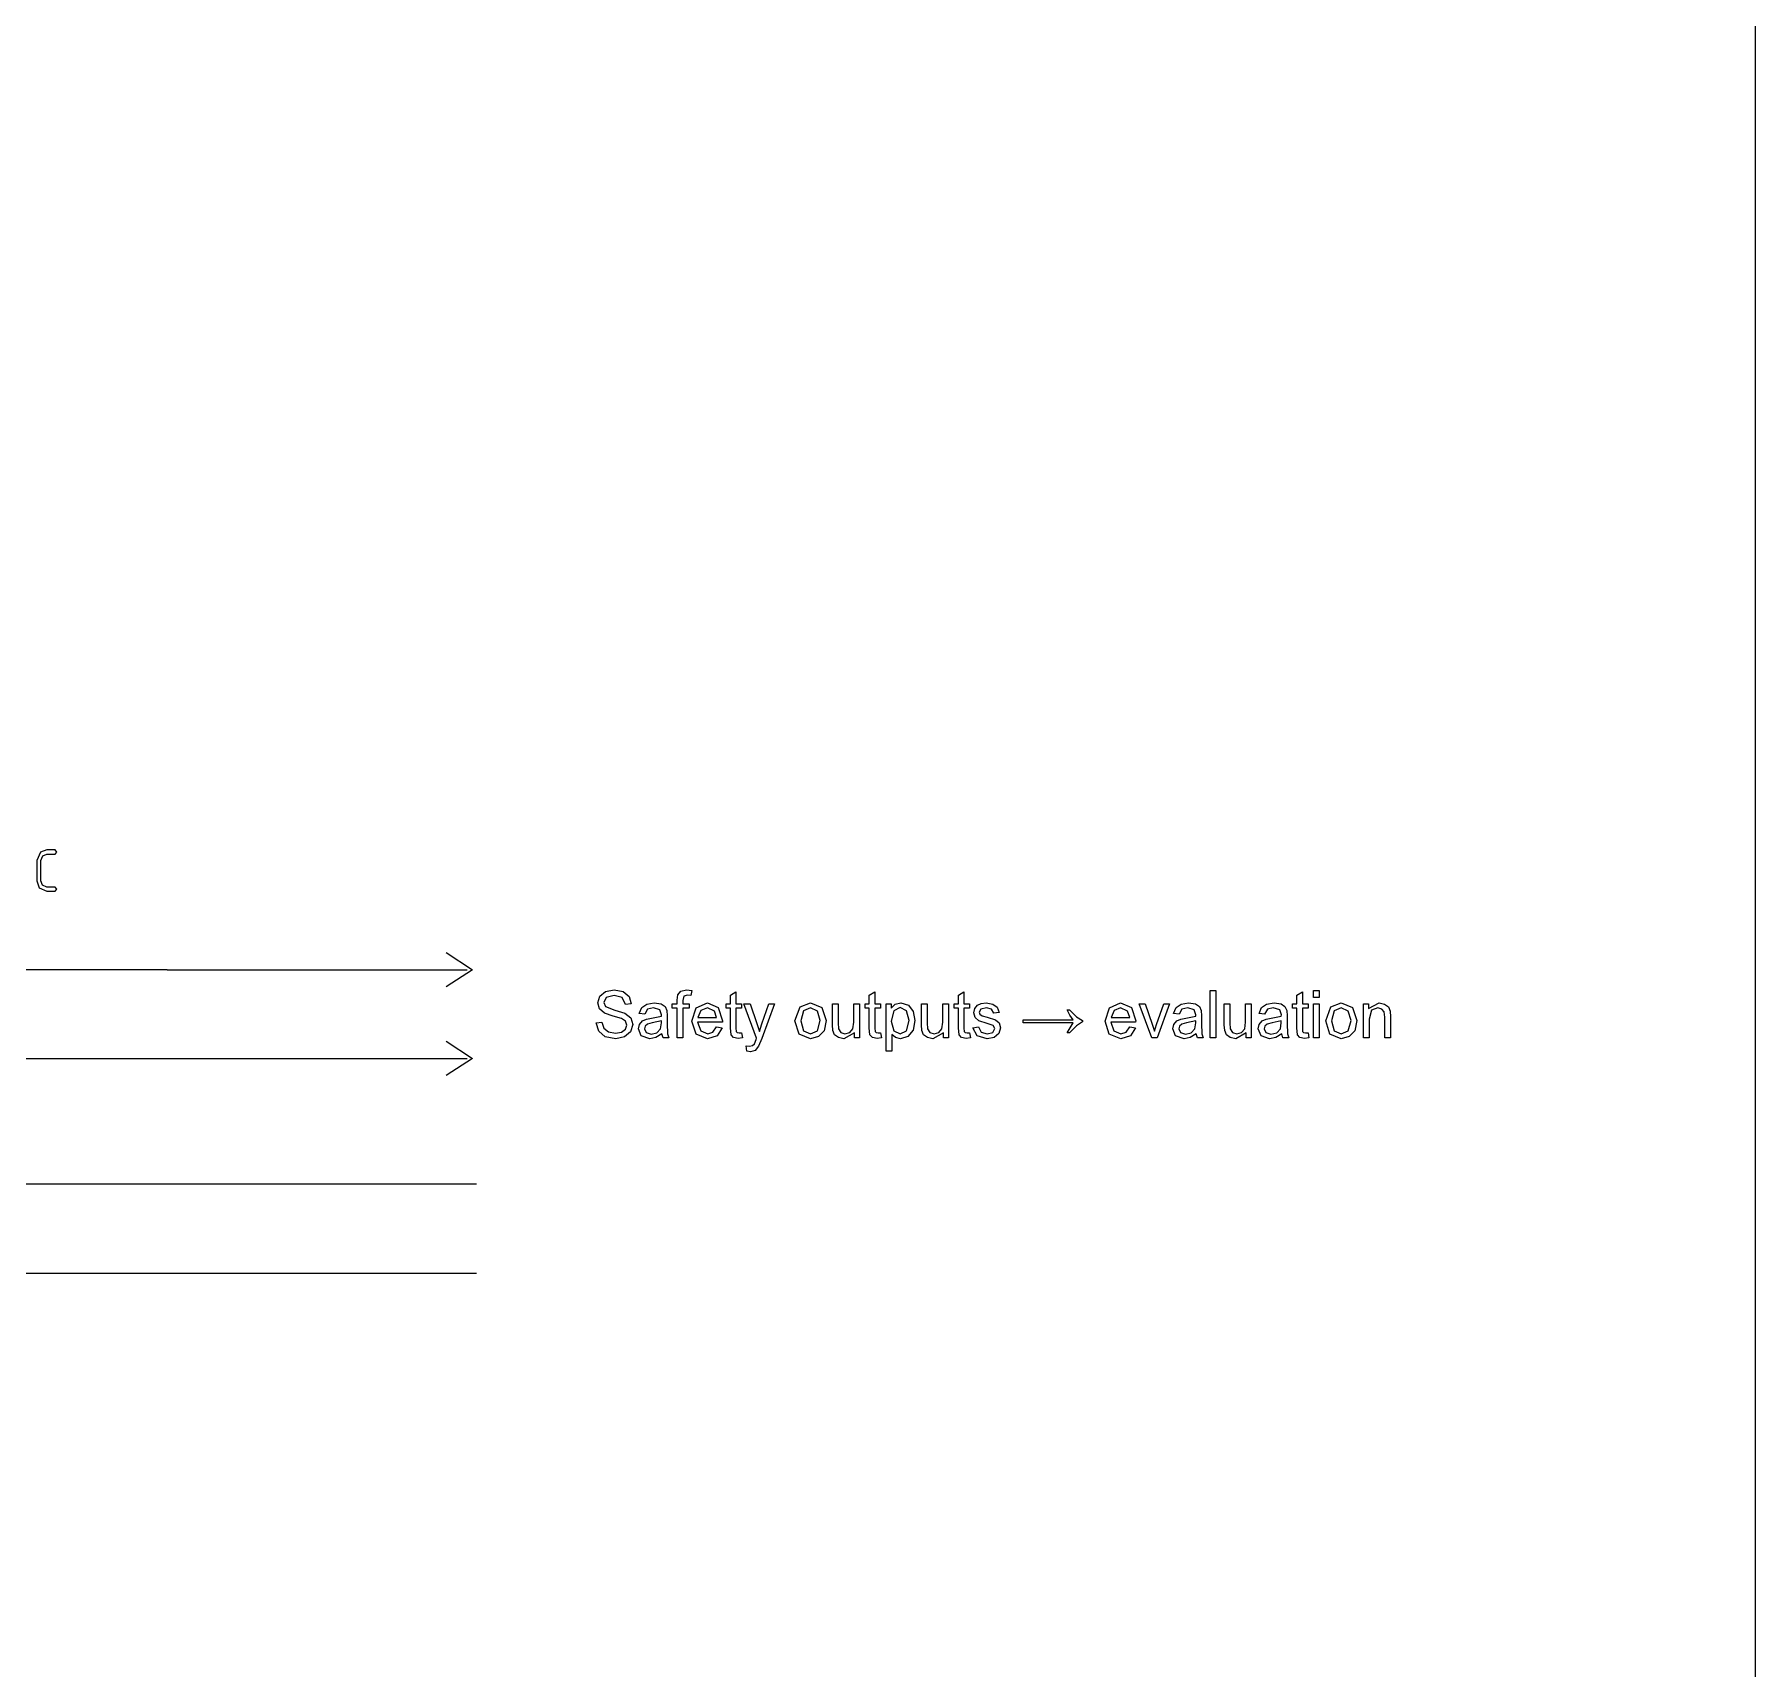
# Model space of a CAD drawing. Extents: x 22 to 299, y 7 to 289.
# Drawn here: x 128.5 to 202, y 144.4 to 214.2 of the extents above; entities that cross this region are included whole.
import ezdxf

# ---------------------------------------------------------------- set-up
doc = ezdxf.new("R2010")
doc.units = 0

msp = doc.modelspace()

# ---------------------------------------------------------------- linework, layer by layer
at = {"layer": '1'}
msp.add_line((201.999757, 15.430113), (201.999757, 276.499204), dxfattribs=at)
at = {"layer": 'Layer 1'}
for p, q in [((129.009536, 179.40688), (128.73255, 179.311795)), ((129.3568, 179.40688), (129.009536, 179.40688)), ((129.439483, 179.315929), (129.3568, 179.40688)), ((128.73255, 179.311795), (128.579589, 178.960396)), ((128.579589, 178.960396), (128.579589, 178.079831)), ((128.753221, 178.960396), (128.835903, 179.158833)), ((128.753221, 178.079831), (128.753221, 178.960396)), ((128.835903, 179.158833), (129.009536, 179.229113)), ((129.009536, 179.229113), (129.3568, 179.229113)), ((129.3568, 179.229113), (129.439483, 179.315929)), ((128.579589, 178.079831), (128.682941, 177.782175)), ((128.815232, 177.89793), (128.753221, 178.079831)), ((128.682941, 177.782175), (129.009536, 177.641615)), ((129.009536, 177.819382), (128.815232, 177.89793)), ((129.3568, 177.819382), (129.009536, 177.819382)), ((129.009536, 177.641615), (129.3568, 177.641615)), ((129.439483, 177.728432), (129.3568, 177.819382)), ((129.3568, 177.641615), (129.439483, 177.728432)), ((129.439483, 177.728432), (129.439483, 177.728432)), ((146.06, 175.022), (147.186064, 174.291752)), ((118.069647, 174.292144), (134.141109, 174.292144)), ((134.141, 174.292), (146.963738, 174.292)), ((147.186064, 174.291752), (146.06, 173.56115)), ((152.547831, 172.872926), (152.632042, 173.158179)), ((152.616002, 172.620745), (152.547831, 172.872926)), ((152.632042, 173.158179), (152.877994, 173.360751)), ((152.904728, 173.104436), (152.797793, 172.89084)), ((152.797793, 172.89084), (152.873984, 172.711695)), ((152.877994, 173.360751), (153.237565, 173.429653)), ((153.248258, 173.194008), (152.904728, 173.104436)), ((153.237565, 173.429653), (153.621196, 173.356617)), ((153.589115, 173.096168), (153.248258, 173.194008)), ((153.725458, 172.80678), (153.589115, 173.096168)), ((153.621196, 173.356617), (153.877841, 173.144399)), ((153.974083, 172.826073), (153.725458, 172.80678)), ((153.877841, 173.144399), (153.974083, 172.826073)), ((154.421898, 172.671732), (154.634432, 172.819182)), ((154.634432, 172.819182), (154.956575, 172.871548)), ((154.956575, 172.871548), (155.251985, 172.82745)), ((155.251985, 172.82745), (155.419071, 172.715829)), ((155.72342, 172.64555), (155.72342, 172.838475)), ((155.72342, 172.838475), (155.935955, 172.838475)), ((155.935955, 172.994193), (155.961351, 173.213301)), ((155.935955, 172.838475), (155.935955, 172.994193)), ((155.961351, 173.213301), (156.08299, 173.369019)), ((156.08299, 173.369019), (156.328942, 173.429653)), ((156.22067, 173.154045), (156.175222, 172.973523)), ((156.175222, 172.973523), (156.175222, 172.838475)), ((156.175222, 172.838475), (156.451918, 172.838475)), ((156.375726, 173.202277), (156.22067, 173.154045)), ((156.328942, 173.429653), (156.553507, 173.404848)), ((156.517416, 173.188496), (156.375726, 173.202277)), ((156.451918, 172.838475), (156.451918, 172.64555)), ((156.553507, 173.404848), (156.517416, 173.188496)), ((156.743778, 172.667598), (157.222314, 172.871548)), ((157.222314, 172.871548), (157.687484, 172.671733)), ((158.029262, 172.64555), (158.029262, 172.838475)), ((158.029262, 172.838475), (158.205705, 172.838475)), ((158.205705, 173.200899), (158.444973, 173.349726)), ((158.205705, 172.838475), (158.205705, 173.200899)), ((158.444973, 173.349726), (158.444973, 172.838475)), ((158.444973, 172.838475), (158.686915, 172.838475)), ((158.686915, 172.838475), (158.686915, 172.64555)), ((159.324979, 171.372244), (158.786289, 172.838475)), ((158.786289, 172.838475), (159.045608, 172.838475)), ((159.045608, 172.838475), (159.341017, 171.990982)), ((159.542858, 171.98547), (159.846288, 172.838475)), ((160.086892, 172.838475), (159.546868, 171.350195)), ((159.846288, 172.838475), (160.086892, 172.838475)), ((161.182105, 172.708939), (161.62856, 172.871548)), ((161.62856, 172.871548), (162.107097, 172.67311)), ((162.569176, 171.931727), (162.569176, 172.838475)), ((162.569176, 172.838475), (162.809781, 172.838475)), ((162.809781, 172.838475), (162.809781, 172.026811)), ((163.479464, 172.054372), (163.479464, 172.838475)), ((163.479464, 172.838475), (163.720069, 172.838475)), ((163.720069, 172.838475), (163.720069, 171.375)), ((163.964269, 172.64555), (163.964269, 172.838475)), ((163.964269, 172.838475), (164.140712, 172.838475)), ((164.140712, 173.200899), (164.37998, 173.349726)), ((164.140712, 172.838475), (164.140712, 173.200899)), ((164.37998, 173.349726), (164.37998, 172.838475)), ((164.37998, 172.838475), (164.621922, 172.838475)), ((164.621922, 172.838475), (164.621922, 172.64555)), ((164.857639, 170.814139), (164.857639, 172.838475)), ((164.857639, 172.838475), (165.076857, 172.838475)), ((165.076857, 172.838475), (165.076857, 172.648306)), ((165.076857, 172.648306), (165.251964, 172.815048)), ((165.251964, 172.815048), (165.488558, 172.871548)), ((165.488558, 172.871548), (165.809365, 172.775085)), ((166.37437, 171.931727), (166.37437, 172.838475)), ((166.37437, 172.838475), (166.614975, 172.838475)), ((166.614975, 172.838475), (166.614975, 172.026811)), ((167.284659, 172.054372), (167.284659, 172.838475)), ((167.284659, 172.838475), (167.525264, 172.838475)), ((167.525264, 172.838475), (167.525264, 171.375)), ((167.769462, 172.64555), (167.769462, 172.838475)), ((167.769462, 172.838475), (167.945906, 172.838475)), ((167.945906, 173.200899), (168.185174, 173.349726)), ((167.945906, 172.838475), (167.945906, 173.200899)), ((168.185174, 173.349726), (168.185174, 172.838475)), ((168.185174, 172.838475), (168.427116, 172.838475)), ((168.427116, 172.838475), (168.427116, 172.64555)), ((168.768432, 172.769573), (168.920815, 172.841231)), ((168.920815, 172.841231), (169.129339, 172.871548)), ((169.129339, 172.871548), (169.422075, 172.821938)), ((169.422075, 172.821938), (169.609212, 172.686891)), ((174.395497, 172.667598), (174.874033, 172.871548)), ((174.874033, 172.871548), (175.339203, 172.671733)), ((176.207638, 171.375), (175.667614, 172.838475)), ((175.667614, 172.838475), (175.921585, 172.838475)), ((175.921585, 172.838475), (176.226352, 171.962044)), ((176.406805, 171.945507), (176.722265, 172.838475)), ((176.969554, 172.838475), (176.432203, 171.375)), ((176.722265, 172.838475), (176.969554, 172.838475)), ((177.247589, 172.671732), (177.460123, 172.819182)), ((177.460123, 172.819182), (177.782266, 172.871548)), ((177.782266, 172.871548), (178.077676, 172.82745)), ((178.077676, 172.82745), (178.244763, 172.715829)), ((178.698818, 171.375), (178.698818, 173.395202)), ((178.698818, 173.395202), (178.939423, 173.395202)), ((178.939423, 173.395202), (178.939423, 171.375)), ((179.306553, 171.931727), (179.306553, 172.838475)), ((179.306553, 172.838475), (179.547158, 172.838475)), ((179.547158, 172.838475), (179.547158, 172.026811)), ((180.216842, 172.054372), (180.216842, 172.838475)), ((180.216842, 172.838475), (180.457446, 172.838475)), ((180.457446, 172.838475), (180.457446, 171.375)), ((180.899479, 172.671732), (181.112013, 172.819182)), ((181.112013, 172.819182), (181.434156, 172.871548)), ((181.434156, 172.871548), (181.729566, 172.82745)), ((181.729566, 172.82745), (181.896653, 172.715829)), ((182.223718, 172.64555), (182.223718, 172.838475)), ((182.223718, 172.838475), (182.400162, 172.838475)), ((182.400162, 173.200899), (182.63943, 173.349726)), ((182.400162, 172.838475), (182.400162, 173.200899)), ((182.63943, 173.349726), (182.63943, 172.838475)), ((182.63943, 172.838475), (182.881372, 172.838475)), ((182.881372, 172.838475), (182.881372, 172.64555)), ((183.118428, 173.109948), (183.118428, 173.395202)), ((183.118428, 173.395202), (183.359033, 173.395202)), ((183.359033, 173.109948), (183.118428, 173.109948)), ((183.11843, 171.375), (183.11843, 172.838475)), ((183.11843, 172.838475), (183.359035, 172.838475)), ((183.359033, 173.395202), (183.359033, 173.109948)), ((183.359035, 172.838475), (183.359035, 171.375)), ((183.85449, 172.708939), (184.300946, 172.871548)), ((184.300946, 172.871548), (184.779483, 172.67311)), ((185.246909, 171.375), (185.246909, 172.838475)), ((185.246909, 172.838475), (185.463453, 172.838475)), ((185.463453, 172.630391), (185.915256, 172.871548)), ((185.463453, 172.838475), (185.463453, 172.630391)), ((185.915256, 172.871548), (186.150514, 172.823316)), ((186.150514, 172.823316), (186.312254, 172.699293)), ((152.472976, 172.024055), (152.717591, 172.046104)), ((152.825863, 172.433332), (152.616002, 172.620745)), ((152.717591, 172.046104), (152.797793, 171.796679)), ((153.204148, 172.306553), (152.825863, 172.433332)), ((152.873984, 172.711695), (153.264299, 172.567002)), ((153.553025, 172.208712), (153.204148, 172.306553)), ((153.264299, 172.567002), (153.698724, 172.438844)), ((153.729468, 172.088823), (153.553025, 172.208712)), ((153.698724, 172.438844), (153.95136, 172.232139)), ((153.782936, 171.923459), (153.729468, 172.088823)), ((153.95136, 172.232139), (154.032898, 171.945507)), ((154.316299, 172.42093), (154.421898, 172.671732)), ((154.551557, 172.387857), (154.316299, 172.42093)), ((154.321645, 171.956531), (154.445958, 172.099847)), ((154.445958, 172.099847), (154.619728, 172.181151)), ((154.670523, 172.604209), (154.551557, 172.387857)), ((154.619728, 172.181151), (154.833599, 172.218358)), ((154.921821, 172.66622), (154.670523, 172.604209)), ((154.833599, 172.218358), (155.262678, 172.303797)), ((155.262678, 172.109494), (154.86969, 172.015787)), ((155.195843, 172.58216), (154.921821, 172.66622)), ((155.264015, 172.368564), (155.195843, 172.58216)), ((155.262678, 172.303797), (155.264015, 172.368564)), ((155.262678, 172.018543), (155.262678, 172.109494)), ((155.419071, 172.715829), (155.493926, 172.547709)), ((155.493926, 172.547709), (155.505957, 172.318955)), ((155.505957, 172.318955), (155.505957, 171.988226)), ((155.935955, 172.64555), (155.72342, 172.64555)), ((155.935955, 171.375), (155.935955, 172.64555)), ((156.451918, 172.64555), (156.175223, 172.64555)), ((156.175223, 172.64555), (156.175223, 171.375)), ((156.559314, 172.094335), (156.743778, 172.667598)), ((156.741105, 171.538987), (156.559314, 172.094335)), ((157.866597, 172.043348), (156.807935, 172.043348)), ((156.807935, 172.043348), (156.940268, 171.674034)), ((156.945619, 172.553221), (156.821306, 172.247297)), ((156.821306, 172.247297), (157.613966, 172.247297)), ((156.821306, 172.247297), (156.821306, 172.247297)), ((157.224988, 172.667598), (156.945619, 172.553221)), ((157.52307, 172.524283), (157.224988, 172.667598)), ((157.613966, 172.247297), (157.52307, 172.524283)), ((157.687484, 172.671733), (157.867937, 172.109494)), ((157.867937, 172.109494), (157.866597, 172.043348)), ((158.205705, 172.64555), (158.029262, 172.64555)), ((158.205705, 171.803569), (158.205705, 172.64555)), ((158.686915, 172.64555), (158.444973, 172.64555)), ((158.444973, 172.64555), (158.444973, 171.789789)), ((160.962887, 172.106737), (161.182105, 172.708939)), ((161.146014, 171.538986), (160.962887, 172.106737)), ((160.962887, 172.106737), (160.962887, 172.106737)), ((161.329141, 172.527039), (161.210175, 172.106737)), ((161.210175, 172.106737), (161.329141, 171.685058)), ((161.210175, 172.106737), (161.210175, 172.106737)), ((161.62856, 172.66622), (161.329141, 172.527039)), ((161.925307, 172.525661), (161.62856, 172.66622)), ((162.045609, 172.115006), (161.925307, 172.525661)), ((161.926643, 171.686436), (162.045609, 172.115006)), ((162.107097, 172.67311), (162.292897, 172.127408)), ((162.292897, 172.127408), (162.210022, 171.682302)), ((163.439363, 171.76774), (163.479464, 172.054372)), ((164.140712, 172.64555), (163.964269, 172.64555)), ((164.140712, 171.803569), (164.140712, 172.64555)), ((164.621922, 172.64555), (164.37998, 172.64555)), ((164.37998, 172.64555), (164.37998, 171.789789)), ((165.193149, 172.528417), (165.07552, 172.098469)), ((165.07552, 172.098469), (165.186466, 171.680924)), ((165.07552, 172.098469), (165.07552, 172.098469)), ((165.465835, 172.677245), (165.193149, 172.528417)), ((165.731837, 172.538063), (165.465835, 172.677245)), ((165.729164, 171.685058), (165.844119, 172.11914)), ((165.844119, 172.11914), (165.731837, 172.538063)), ((165.809365, 172.775085), (166.019226, 172.502234)), ((166.090071, 172.117762), (166.011206, 171.712619)), ((166.019226, 172.502234), (166.090071, 172.117762)), ((167.244558, 171.76774), (167.284659, 172.054372)), ((167.945906, 172.64555), (167.769462, 172.64555)), ((167.945906, 171.803569), (167.945906, 172.64555)), ((168.427116, 172.64555), (168.185174, 172.64555)), ((168.185174, 172.64555), (168.185174, 171.789789)), ((168.606692, 172.449869), (168.649466, 172.630391)), ((168.658823, 172.252809), (168.606692, 172.449869)), ((168.649466, 172.630391), (168.768432, 172.769573)), ((168.813879, 172.113628), (168.658823, 172.252809)), ((169.18147, 171.995116), (168.813879, 172.113628)), ((168.910121, 172.611099), (168.839276, 172.478807)), ((168.839276, 172.478807), (168.868684, 172.391991)), ((168.868684, 172.391991), (168.960916, 172.325845)), ((169.146716, 172.667598), (168.910121, 172.611099)), ((168.960916, 172.325845), (169.17345, 172.262455)), ((169.36326, 172.604208), (169.146716, 172.667598)), ((169.17345, 172.262455), (169.529011, 172.1467)), ((169.456829, 172.42782), (169.36326, 172.604208)), ((169.692087, 172.460893), (169.456829, 172.42782)), ((169.529011, 172.1467), (169.688078, 172.017165)), ((169.609212, 172.686891), (169.692087, 172.460893)), ((170.717792, 172.017165), (170.717792, 172.156347)), ((170.717792, 172.156347), (172.849819, 172.156347)), ((172.708129, 172.354784), (172.589164, 172.58216)), ((172.589164, 172.58216), (172.690752, 172.58216)), ((172.690752, 172.58216), (172.998192, 172.277614)), ((172.849819, 172.156347), (172.708129, 172.354784)), ((173.242807, 172.061262), (172.986162, 171.891764)), ((172.998192, 172.277614), (173.242807, 172.123274)), ((173.242807, 172.123274), (173.242807, 172.061262)), ((174.211033, 172.094335), (174.395497, 172.667598)), ((174.392823, 171.538987), (174.211033, 172.094335)), ((175.518316, 172.043348), (174.459654, 172.043348)), ((174.459654, 172.043348), (174.591987, 171.674034)), ((174.597337, 172.553221), (174.473025, 172.247297)), ((174.473025, 172.247297), (175.265684, 172.247297)), ((174.473025, 172.247297), (174.473025, 172.247297)), ((174.876706, 172.667598), (174.597337, 172.553221)), ((175.174789, 172.524283), (174.876706, 172.667598)), ((175.265684, 172.247297), (175.174789, 172.524283)), ((175.339203, 172.671733), (175.519656, 172.109494)), ((175.519656, 172.109494), (175.518316, 172.043348)), ((177.14199, 172.42093), (177.247589, 172.671732)), ((177.377248, 172.387857), (177.14199, 172.42093)), ((177.147333, 171.956531), (177.271645, 172.099847)), ((177.271645, 172.099847), (177.445416, 172.181151)), ((177.496214, 172.604209), (177.377248, 172.387857)), ((177.445416, 172.181151), (177.659287, 172.218358)), ((177.747512, 172.66622), (177.496214, 172.604209)), ((177.659287, 172.218358), (178.088365, 172.303797)), ((178.088364, 172.109494), (177.695376, 172.015787)), ((178.021535, 172.58216), (177.747512, 172.66622)), ((178.089706, 172.368564), (178.021535, 172.58216)), ((178.088363, 172.018543), (178.088364, 172.109494)), ((178.088365, 172.303797), (178.089706, 172.368564)), ((178.244763, 172.715829), (178.319617, 172.547709)), ((178.319617, 172.547709), (178.331647, 172.318955)), ((178.331647, 172.318955), (178.331647, 171.988226)), ((180.176741, 171.76774), (180.216842, 172.054372)), ((180.79388, 172.42093), (180.899479, 172.671732)), ((181.029138, 172.387857), (180.79388, 172.42093)), ((180.799223, 171.956531), (180.923535, 172.099847)), ((180.923535, 172.099847), (181.097306, 172.181151)), ((181.148104, 172.604209), (181.029138, 172.387857)), ((181.097306, 172.181151), (181.311177, 172.218358)), ((181.399403, 172.66622), (181.148104, 172.604209)), ((181.311177, 172.218358), (181.740256, 172.303797)), ((181.740254, 172.109494), (181.347266, 172.015787)), ((181.673425, 172.58216), (181.399403, 172.66622)), ((181.741596, 172.368564), (181.673425, 172.58216)), ((181.740253, 172.018543), (181.740254, 172.109494)), ((181.740256, 172.303797), (181.741596, 172.368564)), ((181.896653, 172.715829), (181.971507, 172.547709)), ((181.971507, 172.547709), (181.983537, 172.318955)), ((181.983537, 172.318955), (181.983537, 171.988226)), ((182.400162, 172.64555), (182.223718, 172.64555)), ((182.400162, 171.803569), (182.400162, 172.64555)), ((182.881372, 172.64555), (182.63943, 172.64555)), ((182.63943, 172.64555), (182.63943, 171.789789)), ((183.635273, 172.106737), (183.85449, 172.708939)), ((183.818399, 171.538986), (183.635273, 172.106737)), ((183.635273, 172.106737), (183.635273, 172.106737)), ((184.001527, 172.527039), (183.882561, 172.106737)), ((183.882561, 172.106737), (184.001527, 171.685058)), ((183.882561, 172.106737), (183.882561, 172.106737)), ((184.300946, 172.66622), (184.001527, 172.527039)), ((184.597692, 172.525661), (184.300946, 172.66622)), ((184.717995, 172.115006), (184.597692, 172.525661)), ((184.599029, 171.686436), (184.717995, 172.115006)), ((184.779483, 172.67311), (184.965283, 172.127408)), ((184.965283, 172.127408), (184.882408, 171.682302)), ((185.598459, 172.555977), (185.487513, 172.174261)), ((185.487513, 172.174261), (185.487513, 171.375)), ((185.864461, 172.656574), (185.598459, 172.555977)), ((186.031548, 172.611099), (185.864461, 172.656574)), ((186.1318, 172.49121), (186.031548, 172.611099)), ((186.15987, 172.265212), (186.1318, 172.49121)), ((186.15987, 171.375), (186.15987, 172.265212)), ((186.312254, 172.699293), (186.387109, 172.516014)), ((186.387109, 172.516014), (186.400475, 172.274858)), ((186.400475, 172.274858), (186.400475, 171.375)), ((152.579911, 171.660254), (152.472976, 172.024055)), ((152.472976, 172.024055), (152.472976, 172.024055)), ((152.861954, 171.420475), (152.579911, 171.660254)), ((152.797793, 171.796679), (152.995623, 171.639583)), ((153.30841, 171.340549), (152.861954, 171.420475)), ((152.995623, 171.639583), (153.296379, 171.580327)), ((153.296379, 171.580327), (153.558372, 171.625803)), ((153.685357, 171.419097), (153.30841, 171.340549)), ((153.558372, 171.625803), (153.726795, 171.749826)), ((153.943339, 171.640961), (153.685357, 171.419097)), ((153.726795, 171.749826), (153.782936, 171.923459)), ((154.032898, 171.945507), (153.943339, 171.640961)), ((154.274861, 171.76085), (154.321645, 171.956531)), ((154.40051, 171.45906), (154.274861, 171.76085)), ((154.760081, 171.341927), (154.40051, 171.45906)), ((154.564924, 171.884874), (154.531506, 171.76774)), ((154.531506, 171.76774), (154.603688, 171.602376)), ((154.659829, 171.966178), (154.564924, 171.884874)), ((154.603688, 171.602376), (154.817559, 171.53623)), ((154.86969, 172.015787), (154.659829, 171.966178)), ((155.024746, 171.390158), (154.760081, 171.341927)), ((154.817559, 171.53623), (155.064847, 171.598242)), ((155.282728, 171.555523), (155.024746, 171.390158)), ((155.064847, 171.598242), (155.223914, 171.770497)), ((155.223914, 171.770497), (155.262678, 172.018543)), ((155.330849, 171.375), (155.282728, 171.555523)), ((155.282728, 171.555523), (155.282728, 171.555523)), ((155.582148, 171.375), (155.330849, 171.375)), ((155.505957, 171.988226), (155.52066, 171.55001)), ((155.52066, 171.55001), (155.582148, 171.375)), ((156.175223, 171.375), (155.935955, 171.375)), ((157.235681, 171.341927), (156.741105, 171.538987)), ((156.940268, 171.674034), (157.237014, 171.545877)), ((157.642036, 171.465951), (157.235681, 171.341927)), ((157.237014, 171.545877), (157.462915, 171.617535)), ((157.462915, 171.617535), (157.611288, 171.846289)), ((157.611288, 171.846289), (157.611292, 171.846289)), ((157.611292, 171.846289), (157.859917, 171.814594)), ((157.859917, 171.814594), (157.642036, 171.465951)), ((158.235113, 171.510048), (158.205705, 171.803569)), ((158.336702, 171.398427), (158.235113, 171.510048)), ((158.539879, 171.355707), (158.336702, 171.398427)), ((158.444973, 171.789789), (158.457003, 171.653363)), ((158.457003, 171.653363), (158.498441, 171.605132)), ((158.498441, 171.605132), (158.581315, 171.587218)), ((158.721669, 171.377756), (158.539879, 171.355707)), ((158.581315, 171.587218), (158.686914, 171.596864)), ((158.686914, 171.596864), (158.721669, 171.377756)), ((158.686914, 171.596864), (158.686914, 171.596864)), ((159.230072, 171.126953), (159.30359, 171.31161)), ((159.30359, 171.31161), (159.324979, 171.372244)), ((159.341017, 171.990982), (159.443943, 171.651985)), ((159.546868, 171.350195), (159.411862, 171.018089)), ((159.443943, 171.651985), (159.542858, 171.98547)), ((161.62856, 171.341927), (161.146014, 171.538986)), ((161.329141, 171.685058), (161.62856, 171.545877)), ((161.62856, 171.545877), (161.926643, 171.686436)), ((161.970754, 171.4315), (161.62856, 171.341927)), ((162.210022, 171.682302), (161.970754, 171.4315)), ((162.583879, 171.700217), (162.569176, 171.931727)), ((162.657398, 171.51556), (162.583879, 171.700217)), ((162.819138, 171.391536), (162.657398, 171.51556)), ((162.809781, 172.026811), (162.824484, 171.764984)), ((163.054396, 171.341927), (162.819138, 171.391536)), ((162.824484, 171.764984), (162.920726, 171.610644)), ((162.920726, 171.610644), (163.102517, 171.555523)), ((163.504862, 171.589974), (163.054396, 171.341927)), ((163.102517, 171.555523), (163.305694, 171.612022)), ((163.305694, 171.612022), (163.439363, 171.76774)), ((163.504862, 171.375), (163.504862, 171.589974)), ((163.720069, 171.375), (163.504862, 171.375)), ((164.17012, 171.510048), (164.140712, 171.803569)), ((164.271709, 171.398427), (164.17012, 171.510048)), ((164.474886, 171.355707), (164.271709, 171.398427)), ((164.37998, 171.789789), (164.39201, 171.653363)), ((164.39201, 171.653363), (164.433448, 171.605132)), ((164.433448, 171.605132), (164.516322, 171.587218)), ((164.656676, 171.377756), (164.474886, 171.355707)), ((164.516322, 171.587218), (164.621921, 171.596864)), ((164.621921, 171.596864), (164.656676, 171.377756)), ((164.621921, 171.596864), (164.621921, 171.596864)), ((165.254637, 171.394293), (165.098244, 171.526584)), ((165.098244, 171.526584), (165.098244, 170.814139)), ((165.186466, 171.680924), (165.455141, 171.545877)), ((165.471181, 171.341927), (165.254637, 171.394293)), ((165.455141, 171.545877), (165.729164, 171.685058)), ((165.783968, 171.437012), (165.471181, 171.341927)), ((166.011206, 171.712619), (165.783968, 171.437012)), ((166.389073, 171.700217), (166.37437, 171.931727)), ((166.462592, 171.51556), (166.389073, 171.700217)), ((166.624331, 171.391536), (166.462592, 171.51556)), ((166.614975, 172.026811), (166.629678, 171.764984)), ((166.85959, 171.341927), (166.624331, 171.391536)), ((166.629678, 171.764984), (166.725921, 171.610644)), ((166.725921, 171.610644), (166.907711, 171.555523)), ((167.310055, 171.589974), (166.85959, 171.341927)), ((166.907711, 171.555523), (167.110889, 171.612022)), ((167.110889, 171.612022), (167.244558, 171.76774)), ((167.310055, 171.375), (167.310055, 171.589974)), ((167.525264, 171.375), (167.310055, 171.375)), ((167.975314, 171.510048), (167.945906, 171.803569)), ((168.076902, 171.398427), (167.975314, 171.510048)), ((168.28008, 171.355707), (168.076902, 171.398427)), ((168.185174, 171.789789), (168.197204, 171.653363)), ((168.197204, 171.653363), (168.238641, 171.605132)), ((168.238641, 171.605132), (168.321517, 171.587218)), ((168.46187, 171.377756), (168.28008, 171.355707)), ((168.321517, 171.587218), (168.427115, 171.596864)), ((168.427115, 171.596864), (168.46187, 171.377756)), ((168.427115, 171.596864), (168.427115, 171.596864)), ((168.566591, 171.811838), (168.804522, 171.850423)), ((168.566591, 171.811837), (168.566591, 171.811838)), ((168.751055, 171.460438), (168.566591, 171.811837)), ((169.17345, 171.341927), (168.751055, 171.460438)), ((168.804522, 171.850423), (168.915468, 171.624425)), ((168.915468, 171.624425), (169.172113, 171.545877)), ((169.172113, 171.545877), (169.418065, 171.614778)), ((169.47287, 171.401182), (169.17345, 171.341927)), ((169.427422, 171.911056), (169.18147, 171.995116)), ((169.418065, 171.614778), (169.498267, 171.778765)), ((169.498267, 171.778765), (169.427422, 171.911056)), ((169.674711, 171.570681), (169.47287, 171.401182)), ((169.745555, 171.804947), (169.674711, 171.570681)), ((169.688078, 172.017165), (169.745555, 171.804947)), ((172.849819, 172.017165), (170.717792, 172.017165)), ((172.58649, 171.591352), (172.849819, 172.017165)), ((172.689415, 171.591352), (172.58649, 171.591352)), ((172.986162, 171.891764), (172.689415, 171.591352)), ((174.8874, 171.341927), (174.392823, 171.538987)), ((174.591987, 171.674034), (174.888733, 171.545877)), ((175.293755, 171.465951), (174.8874, 171.341927)), ((174.888733, 171.545877), (175.114634, 171.617535)), ((175.114634, 171.617535), (175.263007, 171.846289)), ((175.263007, 171.846289), (175.263011, 171.846289)), ((175.263011, 171.846289), (175.511636, 171.814594)), ((175.511636, 171.814594), (175.293755, 171.465951)), ((176.432203, 171.375), (176.207638, 171.375)), ((176.226352, 171.962044), (176.317247, 171.667144)), ((176.317247, 171.667144), (176.406805, 171.945507)), ((177.100549, 171.76085), (177.147333, 171.956531)), ((177.226198, 171.45906), (177.100549, 171.76085)), ((177.585769, 171.341927), (177.226198, 171.45906)), ((177.39061, 171.884874), (177.357191, 171.76774)), ((177.357191, 171.76774), (177.429373, 171.602376)), ((177.485515, 171.966178), (177.39061, 171.884874)), ((177.429373, 171.602376), (177.643244, 171.53623)), ((177.695376, 172.015787), (177.485515, 171.966178)), ((177.850434, 171.390158), (177.585769, 171.341927)), ((177.643244, 171.53623), (177.890532, 171.598242)), ((178.108416, 171.555523), (177.850434, 171.390158)), ((177.890532, 171.598242), (178.049599, 171.770497)), ((178.049599, 171.770497), (178.088363, 172.018543)), ((178.156537, 171.375), (178.108416, 171.555523)), ((178.108416, 171.555523), (178.108416, 171.555523)), ((178.407835, 171.375), (178.156537, 171.375)), ((178.331647, 171.988226), (178.346351, 171.55001)), ((178.346351, 171.55001), (178.407835, 171.375)), ((178.939423, 171.375), (178.698818, 171.375)), ((179.321257, 171.700217), (179.306553, 171.931727)), ((179.394775, 171.51556), (179.321257, 171.700217)), ((179.556515, 171.391536), (179.394775, 171.51556)), ((179.547158, 172.026811), (179.561861, 171.764984)), ((179.791773, 171.341927), (179.556515, 171.391536)), ((179.561861, 171.764984), (179.658103, 171.610644)), ((179.658103, 171.610644), (179.839894, 171.555523)), ((180.242239, 171.589974), (179.791773, 171.341927)), ((179.839894, 171.555523), (180.043071, 171.612022)), ((180.043071, 171.612022), (180.176741, 171.76774)), ((180.242239, 171.375), (180.242239, 171.589974)), ((180.457446, 171.375), (180.242239, 171.375)), ((180.752439, 171.76085), (180.799223, 171.956531)), ((180.878088, 171.45906), (180.752439, 171.76085)), ((181.237659, 171.341927), (180.878088, 171.45906)), ((181.0425, 171.884874), (181.009081, 171.76774)), ((181.009081, 171.76774), (181.081263, 171.602376)), ((181.137405, 171.966178), (181.0425, 171.884874)), ((181.081263, 171.602376), (181.295134, 171.53623)), ((181.347266, 172.015787), (181.137405, 171.966178)), ((181.502324, 171.390158), (181.237659, 171.341927)), ((181.295134, 171.53623), (181.542422, 171.598242)), ((181.760306, 171.555523), (181.502324, 171.390158)), ((181.542422, 171.598242), (181.701489, 171.770497)), ((181.701489, 171.770497), (181.740253, 172.018543)), ((181.808427, 171.375), (181.760306, 171.555523)), ((181.760306, 171.555523), (181.760306, 171.555523)), ((182.059725, 171.375), (181.808427, 171.375)), ((181.983537, 171.988226), (181.998241, 171.55001)), ((181.998241, 171.55001), (182.059725, 171.375)), ((182.429569, 171.510048), (182.400162, 171.803569)), ((182.531158, 171.398427), (182.429569, 171.510048)), ((182.734336, 171.355707), (182.531158, 171.398427)), ((182.63943, 171.789789), (182.651459, 171.653363)), ((182.651459, 171.653363), (182.692897, 171.605132)), ((182.692897, 171.605132), (182.775772, 171.587218)), ((182.916126, 171.377756), (182.734336, 171.355707)), ((182.775772, 171.587218), (182.881371, 171.596864)), ((182.881371, 171.596864), (182.881374, 171.596864)), ((182.881374, 171.596864), (182.916126, 171.377756)), ((183.359035, 171.375), (183.11843, 171.375)), ((184.300946, 171.341927), (183.818399, 171.538986)), ((184.001527, 171.685058), (184.300946, 171.545877)), ((184.300946, 171.545877), (184.599029, 171.686436)), ((184.64314, 171.4315), (184.300946, 171.341927)), ((184.882408, 171.682302), (184.64314, 171.4315)), ((185.487513, 171.375), (185.246909, 171.375)), ((186.400475, 171.375), (186.15987, 171.375)), ((146.06, 171.232), (147.186064, 170.502104)), ((158.911938, 170.811383), (158.885205, 171.044271)), ((158.885205, 171.044271), (159.022884, 171.022223)), ((159.066995, 170.781066), (158.911938, 170.811383)), ((158.911938, 170.811383), (158.911938, 170.811383)), ((159.022884, 171.022223), (159.151206, 171.049783)), ((159.264826, 170.838944), (159.066995, 170.781066)), ((159.151206, 171.049783), (159.230072, 171.126953)), ((159.411862, 171.018089), (159.264826, 170.838944)), ((165.098244, 170.814139), (164.857639, 170.814139)), ((118.069647, 170.501908), (134.141109, 170.501908)), ((134.141, 170.502), (146.963738, 170.502)), ((147.186064, 170.502104), (146.06, 169.771503)), ((118.069647, 165.145342), (134.141109, 165.145342)), ((134.141, 165.145342), (147.354968, 165.145342)), ((118.07, 161.329), (134.141109, 161.329)), ((134.141, 161.329), (147.354968, 161.329))]:
    msp.add_line(p, q, dxfattribs=at)

doc.saveas('drawing.dxf')
